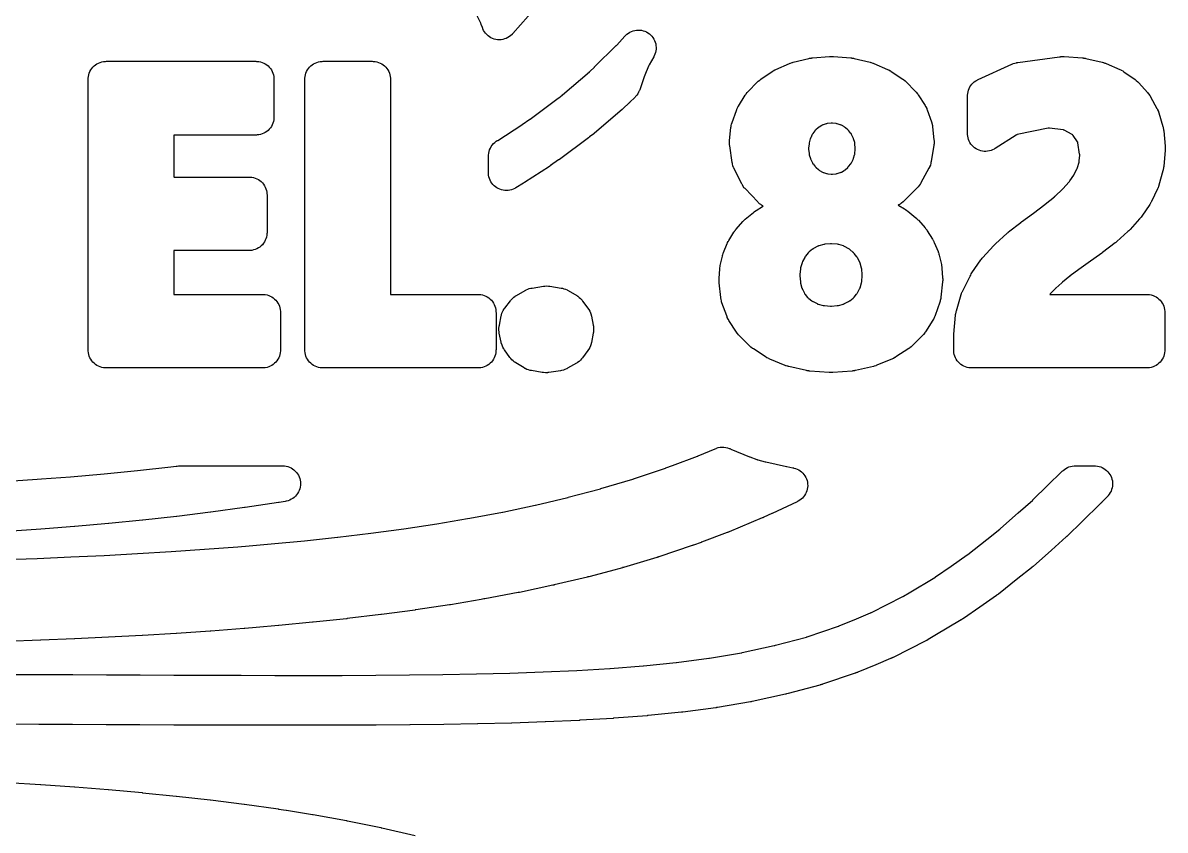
# Model space of a CAD drawing. Header units: metres. Extents: x -22.6 to 22.6, y 1.9 to 79.7.
# Drawn here: x 6.06 to 12.47, y 43.97 to 48.5 of the extents above; entities that cross this region are included whole.
import ezdxf

# ---------------------------------------------------------------- set-up
doc = ezdxf.new("R2010")
doc.units = ezdxf.units.M

msp = doc.modelspace()

# ---------------------------------------------------------------- linework, layer by layer
at = {"layer": 'MARKING'}
for points in [[(8.9357, 48.589), (8.8063, 48.4426), (8.803, 48.439), (8.8014, 48.4373), (8.7942, 48.4306), (8.7863, 48.4247), (8.7779, 48.4195), (8.769, 48.4152), (8.7597, 48.4118), (8.7502, 48.4093), (8.7404, 48.4077), (8.7306, 48.4072), (8.7207, 48.4076), (8.7109, 48.409), (8.7013, 48.4113), (8.692, 48.4146), (8.6831, 48.4188), (8.6746, 48.4238), (8.6666, 48.4297), (8.6593, 48.4363), (8.6526, 48.4436), (8.6467, 48.4515), (8.6417, 48.46), (8.6374, 48.4689), (8.6366, 48.471), (8.6348, 48.4756), (8.6284, 48.4934), (8.6275, 48.4957), (8.6266, 48.498), (8.6256, 48.5002), (8.6057, 48.5424)], [(5.9489, 45.4911), (6.1369, 45.498), (6.3247, 45.5059), (6.5124, 45.5148), (6.7, 45.5249), (6.8874, 45.5363), (7.0746, 45.549), (7.2619, 45.5634), (7.3254, 45.5688), (7.4487, 45.5793), (7.6359, 45.5971), (7.6365, 45.5971), (7.8222, 45.6169), (7.8228, 45.6169), (8.0081, 45.639), (8.0088, 45.6391), (8.1936, 45.6639), (8.1944, 45.664), (8.3787, 45.6918), (8.3796, 45.692), (8.551, 45.721), (8.5638, 45.7232), (8.5645, 45.7234), (8.7484, 45.7577), (8.749, 45.7579), (8.7495, 45.758), (8.7501, 45.7581), (8.9319, 45.7964), (8.9325, 45.7966), (8.9332, 45.7967), (8.9338, 45.7969), (9.1152, 45.8401), (9.1159, 45.8403), (9.1165, 45.8404), (9.1171, 45.8406), (9.2321, 45.8711), (9.2979, 45.8889), (9.2985, 45.889), (9.2991, 45.8892), (9.2997, 45.8894), (9.4799, 45.9429), (9.4807, 45.9432), (9.4816, 45.9435), (9.4824, 45.9437), (9.6623, 46.0043), (9.663, 46.0045), (9.6636, 46.0048), (9.6643, 46.005), (9.7028, 46.0192), (9.8426, 46.0716), (9.8435, 46.0719), (9.8444, 46.0723), (9.8453, 46.0726), (9.942, 46.1133), (9.9469, 46.1152), (9.9493, 46.1161), (9.9592, 46.1191), (9.9695, 46.121), (9.9799, 46.1219), (9.9903, 46.1217), (10.0006, 46.1204), (10.0108, 46.1181), (10.0206, 46.1147), (10.0231, 46.1137), (10.0268, 46.1121), (10.0278, 46.1116), (10.0289, 46.1112), (10.0299, 46.1107), (10.1337, 46.0681), (10.1347, 46.0677), (10.1356, 46.0673), (10.1366, 46.0669), (10.1758, 46.0527), (10.1778, 46.0521), (10.1798, 46.0514), (10.1818, 46.0508), (10.222, 46.04), (10.223, 46.0397), (10.224, 46.0395), (10.2251, 46.0392), (10.341, 46.0131), (10.3419, 46.0129), (10.3429, 46.0127), (10.3438, 46.0125), (10.377, 46.0064), (10.3817, 46.0054), (10.3838, 46.0049), (10.3931, 46.0022), (10.4021, 45.9987), (10.4107, 45.9942), (10.4189, 45.989), (10.4265, 45.983), (10.4335, 45.9763), (10.4398, 45.9689), (10.4454, 45.961), (10.4501, 45.9526), (10.4541, 45.9437), (10.4571, 45.9345), (10.4593, 45.9251), (10.4605, 45.9155), (10.4608, 45.9058), (10.4602, 45.8961), (10.4586, 45.8865), (10.4561, 45.8772), (10.4527, 45.8681), (10.4485, 45.8594), (10.4434, 45.8511), (10.4375, 45.8434), (10.431, 45.8363), (10.4237, 45.8298), (10.4159, 45.8241), (10.4076, 45.8192), (10.4057, 45.8182), (10.4014, 45.816), (10.2611, 45.7504), (10.2608, 45.7502), (10.2595, 45.7496), (10.2591, 45.7494), (10.2149, 45.7292), (10.2142, 45.7288), (10.2135, 45.7285), (10.2127, 45.7282), (10.2082, 45.7262), (10.2074, 45.7259), (10.2067, 45.7256), (10.206, 45.7252), (10.0193, 45.6468), (10.0184, 45.6464), (10.0175, 45.6461), (10.0166, 45.6457), (10.011, 45.6435), (10.0101, 45.6431), (10.0092, 45.6428), (10.0082, 45.6424), (9.8645, 45.5885), (9.8642, 45.5884), (9.8632, 45.588), (9.8629, 45.5879), (9.8202, 45.5722), (9.8195, 45.572), (9.8189, 45.5717), (9.8182, 45.5715), (9.8141, 45.5701), (9.8135, 45.5698), (9.8128, 45.5696), (9.8121, 45.5694), (9.6253, 45.5065), (9.6244, 45.5062), (9.6236, 45.5059), (9.6227, 45.5056), (9.6174, 45.504), (9.6166, 45.5037), (9.6157, 45.5034), (9.6148, 45.5032), (9.4279, 45.4476), (9.4273, 45.4474), (9.4267, 45.4473), (9.4261, 45.4471), (9.4223, 45.446), (9.4217, 45.4459), (9.4211, 45.4457), (9.4205, 45.4455), (9.3522, 45.4271), (9.3519, 45.427), (9.2324, 45.3953), (9.2318, 45.3951), (9.2311, 45.3949), (9.2305, 45.3948), (9.2267, 45.3938), (9.226, 45.3936), (9.2254, 45.3935), (9.2248, 45.3933), (9.0376, 45.3487), (9.0369, 45.3486), (9.0363, 45.3484), (9.0356, 45.3483), (9.0317, 45.3474), (9.0311, 45.3472), (9.0304, 45.3471), (9.0298, 45.347), (8.8425, 45.3074), (8.8419, 45.3073), (8.8413, 45.3072), (8.8408, 45.3071), (8.8373, 45.3064), (8.8367, 45.3063), (8.8361, 45.3062), (8.8356, 45.3061), (8.648, 45.271), (8.6473, 45.2709), (8.6447, 45.2704), (8.6439, 45.2702), (8.629, 45.2677), (8.6288, 45.2677), (8.4552, 45.2382), (8.4544, 45.2381), (8.4512, 45.2376), (8.4502, 45.2374), (8.2619, 45.209), (8.2611, 45.2089), (8.2582, 45.2085), (8.2573, 45.2083), (8.0689, 45.1831), (8.0683, 45.183), (8.0657, 45.1827), (8.0649, 45.1826), (7.8764, 45.1601), (7.8758, 45.16), (7.8735, 45.1597), (7.8728, 45.1597), (7.6843, 45.1396), (7.6838, 45.1395), (7.6817, 45.1393), (7.6811, 45.1393), (7.4925, 45.1214), (7.492, 45.1213), (7.4903, 45.1212), (7.4898, 45.1211), (7.3644, 45.1104), (7.301, 45.1051), (7.3006, 45.105), (7.2992, 45.1049), (7.2988, 45.1049), (7.1101, 45.0904), (7.1097, 45.0904), (7.1082, 45.0903), (7.1077, 45.0902), (6.919, 45.0773), (6.9186, 45.0773), (6.9173, 45.0772), (6.9168, 45.0772), (6.7281, 45.0658), (6.7278, 45.0657), (6.7265, 45.0657), (6.7261, 45.0656), (6.5373, 45.0555), (6.5371, 45.0555), (6.5359, 45.0554), (6.5356, 45.0554), (6.3468, 45.0464), (6.3465, 45.0464), (6.3455, 45.0463), (6.3452, 45.0463), (6.1563, 45.0384), (6.1561, 45.0384), (6.1552, 45.0384), (6.1549, 45.0384), (5.966, 45.0314)], [(5.9475, 45.9286), (6.1354, 45.9415), (6.1599, 45.9434), (6.323, 45.956), (6.5113, 45.9725), (6.5118, 45.9726), (6.6988, 45.991), (6.6994, 45.991), (6.8862, 46.0116), (6.8868, 46.0117), (6.9165, 46.0153), (6.9226, 46.0159), (6.9287, 46.0162), (6.9348, 46.0164), (7.5002, 46.0164), (7.5014, 46.0164), (7.5026, 46.0165), (7.5039, 46.0165), (7.5079, 46.0167), (7.5127, 46.0168), (7.5141, 46.0168), (7.5238, 46.0163), (7.5335, 46.0149), (7.5429, 46.0126), (7.5521, 46.0093), (7.561, 46.0051), (7.5694, 46.0002), (7.5772, 45.9944), (7.5845, 45.9878), (7.5911, 45.9806), (7.5969, 45.9728), (7.602, 45.9645), (7.6062, 45.9557), (7.6096, 45.9465), (7.612, 45.9371), (7.6135, 45.9274), (7.6141, 45.9177), (7.6137, 45.9079), (7.6123, 45.8982), (7.6101, 45.8888), (7.6069, 45.8795), (7.6028, 45.8707), (7.5979, 45.8622), (7.5921, 45.8543), (7.5857, 45.847), (7.5785, 45.8404), (7.5708, 45.8344), (7.5625, 45.8293), (7.5537, 45.825), (7.5446, 45.8216), (7.5351, 45.8191), (7.5338, 45.8188), (7.529, 45.8179), (7.4936, 45.812), (7.4931, 45.812), (7.4919, 45.8118), (7.4911, 45.8117), (7.3027, 45.7832), (7.3021, 45.7831), (7.3008, 45.7829), (7.3, 45.7828), (7.1115, 45.7571), (7.111, 45.7571), (7.1098, 45.7569), (7.109, 45.7568), (6.9205, 45.7337), (6.92, 45.7336), (6.9189, 45.7335), (6.9182, 45.7334), (6.7296, 45.7127), (6.7292, 45.7126), (6.7281, 45.7125), (6.7275, 45.7125), (6.5389, 45.6939), (6.5384, 45.6939), (6.5375, 45.6938), (6.5369, 45.6937), (6.3482, 45.6772), (6.3478, 45.6771), (6.347, 45.6771), (6.3464, 45.677), (6.1816, 45.6642), (6.1576, 45.6623), (6.1573, 45.6623), (6.1565, 45.6623), (6.156, 45.6622), (5.9673, 45.6493)], [(5.9578, 44.8473), (6.147, 44.8465), (6.3362, 44.8457), (6.5253, 44.8448), (6.7144, 44.844), (6.9034, 44.8432), (7.0925, 44.8425), (7.2814, 44.842), (7.4703, 44.8416), (7.6592, 44.8415), (7.8479, 44.8417), (8.0365, 44.8425), (8.225, 44.8439), (8.4133, 44.8461), (8.6013, 44.8494), (8.789, 44.8541), (8.9765, 44.8606), (9.1645, 44.869), (9.1652, 44.869), (9.3511, 44.88), (9.3521, 44.8801), (9.5373, 44.8945), (9.5379, 44.8945), (9.5384, 44.8946), (9.539, 44.8946), (9.7224, 44.9132), (9.7232, 44.9133), (9.7239, 44.9134), (9.7247, 44.9135), (9.9065, 44.9374), (9.9075, 44.9375), (9.9084, 44.9377), (9.9094, 44.9378), (10.0893, 44.9685), (10.0905, 44.9688), (10.0917, 44.969), (10.0929, 44.9692), (10.2727, 45.009), (10.2737, 45.0093), (10.2746, 45.0095), (10.2756, 45.0097), (10.2797, 45.0108), (10.4534, 45.0568), (10.455, 45.0572), (10.4566, 45.0577), (10.4582, 45.0582), (10.6335, 45.1175), (10.6351, 45.1181), (10.6367, 45.1187), (10.6383, 45.1194), (10.7344, 45.1594), (10.8133, 45.1923), (10.815, 45.193), (10.8166, 45.1938), (10.8183, 45.1946), (10.9938, 45.2834), (10.9953, 45.2842), (10.9968, 45.285), (10.9983, 45.2859), (11.0307, 45.3051), (11.1744, 45.3905), (11.176, 45.3915), (11.1775, 45.3925), (11.179, 45.3935), (11.2661, 45.4543), (11.2662, 45.4544), (11.3562, 45.5171), (11.3575, 45.518), (11.3588, 45.5189), (11.3601, 45.5199), (11.4656, 45.6038), (11.4657, 45.6039), (11.5393, 45.6624), (11.5404, 45.6632), (11.5414, 45.6641), (11.5425, 45.665), (11.6426, 45.7538), (11.7235, 45.8254), (11.7244, 45.8262), (11.7252, 45.827), (11.7261, 45.8278), (11.8044, 45.904), (11.8889, 45.9864), (11.8924, 45.9896), (11.8942, 45.9912), (11.9017, 45.9972), (11.9098, 46.0025), (11.9184, 46.007), (11.9273, 46.0106), (11.9366, 46.0134), (11.946, 46.0153), (11.9556, 46.0162), (11.958, 46.0163), (11.9628, 46.0164), (12.0698, 46.0164), (12.0746, 46.0163), (12.0768, 46.0162), (12.0864, 46.0153), (12.096, 46.0134), (12.1053, 46.0106), (12.1142, 46.0069), (12.1228, 46.0024), (12.1309, 45.9971), (12.1385, 45.991), (12.1454, 45.9842), (12.1516, 45.9767), (12.1571, 45.9687), (12.1618, 45.9602), (12.1656, 45.9513), (12.1686, 45.9421), (12.1706, 45.9326), (12.1717, 45.923), (12.1719, 45.9133), (12.1711, 45.9036), (12.1694, 45.894), (12.1668, 45.8847), (12.1633, 45.8756), (12.1589, 45.867), (12.1537, 45.8588), (12.1478, 45.8511), (12.1464, 45.8495), (12.1431, 45.8459), (12.1119, 45.8129), (12.1112, 45.8122), (12.1105, 45.8115), (12.1098, 45.8107), (12.108, 45.8089), (12.1072, 45.8082), (12.1065, 45.8075), (12.1058, 45.8068), (11.9998, 45.7035), (11.919, 45.6248), (11.9181, 45.624), (11.9173, 45.6232), (11.9164, 45.6224), (11.9142, 45.6204), (11.9133, 45.6196), (11.9125, 45.6188), (11.9116, 45.618), (11.8284, 45.5443), (11.7254, 45.4529), (11.7243, 45.452), (11.7233, 45.4512), (11.7223, 45.4503), (11.7195, 45.448), (11.7185, 45.4471), (11.7174, 45.4463), (11.7164, 45.4454), (11.64, 45.3848), (11.5308, 45.298), (11.5296, 45.297), (11.5283, 45.296), (11.5271, 45.2951), (11.5238, 45.2926), (11.5225, 45.2917), (11.5212, 45.2908), (11.5199, 45.2898), (11.4266, 45.2249), (11.3351, 45.161), (11.3336, 45.16), (11.3321, 45.1589), (11.3306, 45.1579), (11.3265, 45.1553), (11.325, 45.1544), (11.3234, 45.1534), (11.3219, 45.1525), (11.1741, 45.0646), (11.1374, 45.0428), (11.136, 45.042), (11.1345, 45.0411), (11.133, 45.0403), (11.1291, 45.0381), (11.1275, 45.0373), (11.126, 45.0365), (11.1245, 45.0357), (10.9401, 44.9424), (10.9385, 44.9416), (10.9368, 44.9408), (10.9352, 44.94), (10.9309, 44.9381), (10.9292, 44.9373), (10.9275, 44.9366), (10.9259, 44.9359), (10.8423, 44.901), (10.7415, 44.859), (10.74, 44.8584), (10.7384, 44.8578), (10.7368, 44.8571), (10.7326, 44.8556), (10.731, 44.855), (10.7294, 44.8544), (10.7278, 44.8538), (10.5435, 44.7915), (10.5419, 44.791), (10.5403, 44.7905), (10.5387, 44.79), (10.5345, 44.7887), (10.5329, 44.7882), (10.5312, 44.7878), (10.5296, 44.7873), (10.3515, 44.7402), (10.3513, 44.7401), (10.3442, 44.7383), (10.3432, 44.738), (10.3423, 44.7378), (10.3413, 44.7375), (10.3388, 44.7369), (10.3378, 44.7367), (10.3369, 44.7365), (10.3359, 44.7362), (10.15, 44.6951), (10.1488, 44.6949), (10.1476, 44.6946), (10.1464, 44.6944), (10.1433, 44.6938), (10.1421, 44.6935), (10.1409, 44.6933), (10.1397, 44.6931), (9.9538, 44.6614), (9.9529, 44.6612), (9.952, 44.6611), (9.951, 44.6609), (9.9486, 44.6605), (9.9476, 44.6604), (9.9467, 44.6603), (9.9457, 44.6601), (9.7591, 44.6356), (9.7584, 44.6355), (9.7577, 44.6354), (9.7569, 44.6353), (9.755, 44.6351), (9.7542, 44.635), (9.7535, 44.6349), (9.7527, 44.6348), (9.5656, 44.6159), (9.565, 44.6158), (9.5645, 44.6158), (9.5639, 44.6157), (9.5623, 44.6156), (9.5618, 44.6155), (9.5612, 44.6155), (9.5606, 44.6154), (9.3732, 44.6009), (9.3724, 44.6008), (9.3708, 44.6007), (9.3697, 44.6006), (9.1813, 44.5895), (9.1807, 44.5894), (9.1794, 44.5894), (9.1786, 44.5893), (8.9899, 44.5809), (8.9895, 44.5809), (8.9887, 44.5809), (8.9881, 44.5808), (8.7994, 44.5743), (8.799, 44.5743), (8.7982, 44.5743), (8.7976, 44.5742), (8.6089, 44.5695), (8.6086, 44.5695), (8.6079, 44.5695), (8.6075, 44.5695), (8.4189, 44.5662), (8.4184, 44.5661), (8.2289, 44.5639), (8.2284, 44.5639), (8.039, 44.5625), (8.0387, 44.5625), (7.8494, 44.5617), (7.8491, 44.5617), (7.6598, 44.5615), (7.6596, 44.5615), (7.4704, 44.5616), (7.4702, 44.5616), (7.281, 44.562), (7.2809, 44.562), (7.0916, 44.5625), (6.9024, 44.5632), (6.7132, 44.564), (6.5241, 44.5648), (6.335, 44.5657), (6.1459, 44.5665), (5.9568, 44.5673)], [(5.9737, 44.2416), (6.155, 44.2301), (6.1553, 44.23), (6.1561, 44.23), (6.1565, 44.2299), (6.3452, 44.2164), (6.3456, 44.2163), (6.3464, 44.2163), (6.3469, 44.2162), (6.5355, 44.201), (6.5359, 44.2009), (6.5368, 44.2009), (6.5374, 44.2008), (6.726, 44.1837), (6.7264, 44.1837), (6.7273, 44.1836), (6.7279, 44.1835), (6.9165, 44.1645), (6.917, 44.1644), (6.918, 44.1643), (6.9187, 44.1642), (7.1072, 44.143), (7.1077, 44.1429), (7.1088, 44.1428), (7.1096, 44.1427), (7.298, 44.119), (7.2986, 44.1189), (7.2998, 44.1188), (7.3006, 44.1187), (7.4892, 44.0923), (7.4896, 44.0922), (7.4906, 44.0921), (7.4913, 44.092), (7.5329, 44.0857), (7.5334, 44.0856), (7.5346, 44.0854), (7.5353, 44.0853), (7.6813, 44.0614), (7.682, 44.0613), (7.6835, 44.061), (7.6845, 44.0608), (7.8728, 44.0266), (7.8733, 44.0265), (7.8738, 44.0264), (7.8743, 44.0263), (7.8757, 44.0261), (7.8762, 44.026), (7.8767, 44.0259), (7.8772, 44.0257), (8.0647, 43.9876), (8.0653, 43.9875), (8.0659, 43.9874), (8.0665, 43.9872), (8.068, 43.9869), (8.0685, 43.9868), (8.0691, 43.9866), (8.0697, 43.9865), (8.2572, 43.9437)]]:
    msp.add_lwpolyline(points, dxfattribs=at)
for points in [[(8.688, 47.6032), (8.6828, 47.6112), (8.6784, 47.6197), (8.6747, 47.6286), (8.672, 47.6379), (8.6702, 47.6473), (8.6693, 47.6569), (8.6691, 47.6591), (8.669, 47.6639), (8.669, 47.7525), (8.6692, 47.7576), (8.6693, 47.7601), (8.6703, 47.7703), (8.6724, 47.7803), (8.6755, 47.7901), (8.6796, 47.7995), (8.6847, 47.8084), (8.6906, 47.8168), (8.6973, 47.8245), (8.7048, 47.8315), (8.713, 47.8377), (8.7151, 47.8391), (8.7188, 47.8415), (8.7195, 47.842), (8.7201, 47.8424), (8.7208, 47.8427), (8.8567, 47.9306), (8.8574, 47.9311), (8.8582, 47.9316), (8.8589, 47.9321), (8.9007, 47.9613), (8.9012, 47.9616), (8.9018, 47.9621), (8.9023, 47.9625), (9.0605, 48.0796), (9.0614, 48.0803), (9.0622, 48.0809), (9.0631, 48.0816), (9.0822, 48.097), (9.0827, 48.0975), (9.0832, 48.0979), (9.0837, 48.0983), (9.2356, 48.2277), (9.2366, 48.2285), (9.2375, 48.2293), (9.2384, 48.2301), (9.2638, 48.254), (9.2642, 48.2544), (9.2646, 48.2548), (9.265, 48.2552), (9.3863, 48.3748), (9.3873, 48.3758), (9.3883, 48.3768), (9.3892, 48.3778), (9.4349, 48.428), (9.4382, 48.4315), (9.4394, 48.4327), (9.4466, 48.4393), (9.4544, 48.445), (9.4627, 48.4501), (9.4714, 48.4542), (9.4806, 48.4575), (9.4899, 48.46), (9.4995, 48.4615), (9.5092, 48.462), (9.5189, 48.4616), (9.5285, 48.4603), (9.5379, 48.4581), (9.5471, 48.4549), (9.5559, 48.4509), (9.5643, 48.446), (9.5722, 48.4404), (9.5795, 48.434), (9.5862, 48.4269), (9.5921, 48.4192), (9.5973, 48.411), (9.6016, 48.4024), (9.6051, 48.3933), (9.6077, 48.384), (9.6093, 48.3744), (9.6101, 48.3647), (9.6099, 48.355), (9.6087, 48.3454), (9.6066, 48.3359), (9.6037, 48.3267), (9.5998, 48.3178), (9.599, 48.3163), (9.5968, 48.312), (9.5719, 48.267), (9.5706, 48.2646), (9.5694, 48.2621), (9.5682, 48.2595), (9.5471, 48.2087), (9.5465, 48.2074), (9.546, 48.2061), (9.5456, 48.2048), (9.5182, 48.1272), (9.5166, 48.1229), (9.5157, 48.1208), (9.5119, 48.1126), (9.5074, 48.1047), (9.5022, 48.0973), (9.4963, 48.0903), (9.4948, 48.0887), (9.4917, 48.0855), (9.4604, 48.0546), (9.46, 48.0542), (9.4596, 48.0538), (9.4591, 48.0534), (9.458, 48.0523), (9.4576, 48.0519), (9.4572, 48.0515), (9.4567, 48.0511), (9.4276, 48.0238), (9.4268, 48.0229), (9.4259, 48.0221), (9.4249, 48.0213), (9.4226, 48.0192), (9.4217, 48.0184), (9.4207, 48.0176), (9.4198, 48.0168), (9.2639, 47.884), (9.2634, 47.8835), (9.2629, 47.8831), (9.2624, 47.8827), (9.2611, 47.8816), (9.2606, 47.8812), (9.2601, 47.8808), (9.2596, 47.8804), (9.2368, 47.8619), (9.2359, 47.8613), (9.2351, 47.8606), (9.2343, 47.86), (9.2321, 47.8583), (9.2313, 47.8576), (9.2304, 47.857), (9.2296, 47.8564), (9.0674, 47.7363), (9.0669, 47.7359), (9.0663, 47.7355), (9.0657, 47.7351), (9.0643, 47.734), (9.0637, 47.7336), (9.0632, 47.7332), (9.0626, 47.7328), (9.0172, 47.7011), (9.0165, 47.7006), (9.0157, 47.7001), (9.015, 47.6996), (9.013, 47.6983), (9.0123, 47.6978), (9.0115, 47.6973), (9.0108, 47.6968), (8.871, 47.6065), (8.8704, 47.6061), (8.8698, 47.6057), (8.8692, 47.6053), (8.8676, 47.6043), (8.867, 47.604), (8.8664, 47.6036), (8.8658, 47.6032), (8.8229, 47.5772), (8.8188, 47.5748), (8.8168, 47.5738), (8.8081, 47.5696), (8.7991, 47.5663), (8.7898, 47.5638), (8.7803, 47.5623), (8.7707, 47.5617), (8.7611, 47.562), (8.7516, 47.5632), (8.7422, 47.5654), (8.7331, 47.5684), (8.7243, 47.5723), (8.7159, 47.577), (8.708, 47.5825), (8.7007, 47.5887), (8.694, 47.5956)], [(6.4228, 46.6616), (6.4227, 46.664), (6.4226, 46.6689), (6.4226, 48.184), (6.4227, 48.1889), (6.4228, 48.1912), (6.4238, 48.201), (6.4257, 48.2106), (6.4286, 48.22), (6.4323, 48.2291), (6.4369, 48.2377), (6.4424, 48.2459), (6.4486, 48.2535), (6.4556, 48.2604), (6.4631, 48.2666), (6.4713, 48.2721), (6.48, 48.2767), (6.489, 48.2805), (6.4984, 48.2833), (6.508, 48.2852), (6.5178, 48.2862), (6.5201, 48.2863), (6.525, 48.2864), (7.3628, 48.2864), (7.3677, 48.2863), (7.37, 48.2862), (7.3798, 48.2852), (7.3894, 48.2833), (7.3988, 48.2805), (7.4079, 48.2767), (7.4165, 48.2721), (7.4247, 48.2666), (7.4323, 48.2604), (7.4392, 48.2535), (7.4455, 48.2459), (7.4509, 48.2377), (7.4555, 48.2291), (7.4593, 48.22), (7.4621, 48.2106), (7.464, 48.201), (7.465, 48.1912), (7.4651, 48.1889), (7.4652, 48.184), (7.4652, 47.9754), (7.4651, 47.9705), (7.465, 47.9681), (7.464, 47.9584), (7.4621, 47.9487), (7.4593, 47.9393), (7.4555, 47.9303), (7.4509, 47.9216), (7.4455, 47.9135), (7.4392, 47.9059), (7.4323, 47.8989), (7.4247, 47.8927), (7.4165, 47.8873), (7.4079, 47.8826), (7.3988, 47.8789), (7.3894, 47.876), (7.3798, 47.8741), (7.37, 47.8731), (7.3677, 47.873), (7.3628, 47.8729), (6.9066, 47.8729), (6.905, 47.8729), (6.9031, 47.8727), (6.9029, 47.8708), (6.9029, 47.8692), (6.9029, 47.641), (6.9029, 47.6394), (6.9031, 47.6375), (6.905, 47.6373), (6.9066, 47.6373), (7.3239, 47.6373), (7.3288, 47.6372), (7.3311, 47.637), (7.3409, 47.6361), (7.3505, 47.6342), (7.3599, 47.6313), (7.369, 47.6276), (7.3776, 47.6229), (7.3858, 47.6175), (7.3934, 47.6113), (7.4003, 47.6043), (7.4065, 47.5967), (7.412, 47.5886), (7.4166, 47.5799), (7.4204, 47.5708), (7.4232, 47.5615), (7.4251, 47.5518), (7.4261, 47.5421), (7.4262, 47.5397), (7.4263, 47.5348), (7.4263, 47.3273), (7.4262, 47.3224), (7.4261, 47.32), (7.4251, 47.3103), (7.4232, 47.3007), (7.4204, 47.2913), (7.4166, 47.2822), (7.412, 47.2735), (7.4065, 47.2654), (7.4003, 47.2578), (7.3934, 47.2509), (7.3858, 47.2446), (7.3776, 47.2392), (7.369, 47.2346), (7.3599, 47.2308), (7.3505, 47.228), (7.3409, 47.226), (7.3311, 47.2251), (7.3288, 47.225), (7.3239, 47.2248), (6.9066, 47.2248), (6.905, 47.2248), (6.9031, 47.2246), (6.9029, 47.2227), (6.9029, 47.2212), (6.9029, 46.9825), (6.9029, 46.981), (6.9031, 46.9791), (6.905, 46.9789), (6.9066, 46.9788), (7.3996, 46.9788), (7.4045, 46.9787), (7.4068, 46.9786), (7.4166, 46.9777), (7.4262, 46.9757), (7.4356, 46.9729), (7.4447, 46.9691), (7.4533, 46.9645), (7.4615, 46.9591), (7.4691, 46.9528), (7.476, 46.9459), (7.4822, 46.9383), (7.4877, 46.9301), (7.4923, 46.9215), (7.4961, 46.9124), (7.4989, 46.903), (7.5008, 46.8934), (7.5018, 46.8836), (7.5019, 46.8813), (7.502, 46.8764), (7.502, 46.6689), (7.5019, 46.664), (7.5018, 46.6616), (7.5008, 46.6519), (7.4989, 46.6422), (7.4961, 46.6328), (7.4923, 46.6238), (7.4877, 46.6151), (7.4822, 46.607), (7.476, 46.5994), (7.4691, 46.5924), (7.4615, 46.5862), (7.4533, 46.5808), (7.4447, 46.5761), (7.4356, 46.5724), (7.4262, 46.5695), (7.4166, 46.5676), (7.4068, 46.5667), (7.4045, 46.5665), (7.3996, 46.5664), (6.525, 46.5664), (6.5201, 46.5665), (6.5178, 46.5667), (6.508, 46.5676), (6.4984, 46.5695), (6.489, 46.5724), (6.48, 46.5761), (6.4713, 46.5808), (6.4631, 46.5862), (6.4556, 46.5924), (6.4486, 46.5994), (6.4424, 46.607), (6.4369, 46.6151), (6.4323, 46.6238), (6.4286, 46.6328), (6.4257, 46.6422), (6.4238, 46.6519)], [(7.639, 46.6616), (7.6389, 46.664), (7.6388, 46.6689), (7.6388, 48.184), (7.6389, 48.1889), (7.639, 48.1912), (7.6399, 48.201), (7.6419, 48.2106), (7.6447, 48.22), (7.6485, 48.2291), (7.6531, 48.2377), (7.6585, 48.2459), (7.6648, 48.2535), (7.6717, 48.2604), (7.6793, 48.2666), (7.6875, 48.2721), (7.6961, 48.2767), (7.7052, 48.2805), (7.7146, 48.2833), (7.7242, 48.2852), (7.734, 48.2862), (7.7363, 48.2863), (7.7412, 48.2864), (8.0166, 48.2864), (8.0215, 48.2863), (8.0238, 48.2862), (8.0336, 48.2852), (8.0432, 48.2833), (8.0526, 48.2805), (8.0617, 48.2767), (8.0703, 48.2721), (8.0785, 48.2666), (8.0861, 48.2604), (8.093, 48.2535), (8.0992, 48.2459), (8.1047, 48.2377), (8.1093, 48.2291), (8.1131, 48.22), (8.1159, 48.2106), (8.1178, 48.201), (8.1188, 48.1912), (8.1189, 48.1889), (8.119, 48.184), (8.119, 46.9825), (8.1191, 46.981), (8.1193, 46.9791), (8.1212, 46.9789), (8.1227, 46.9788), (8.6089, 46.9788), (8.6138, 46.9787), (8.6162, 46.9786), (8.626, 46.9777), (8.6356, 46.9757), (8.645, 46.9729), (8.654, 46.9691), (8.6627, 46.9645), (8.6709, 46.9591), (8.6784, 46.9528), (8.6854, 46.9459), (8.6916, 46.9383), (8.6971, 46.9301), (8.7017, 46.9215), (8.7054, 46.9124), (8.7083, 46.903), (8.7102, 46.8934), (8.7112, 46.8836), (8.7113, 46.8813), (8.7114, 46.8764), (8.7114, 46.6689), (8.7113, 46.664), (8.7112, 46.6616), (8.7102, 46.6519), (8.7083, 46.6422), (8.7054, 46.6328), (8.7017, 46.6238), (8.6971, 46.6151), (8.6916, 46.607), (8.6854, 46.5994), (8.6784, 46.5924), (8.6709, 46.5862), (8.6627, 46.5808), (8.654, 46.5761), (8.645, 46.5724), (8.6356, 46.5695), (8.626, 46.5676), (8.6162, 46.5667), (8.6138, 46.5665), (8.6089, 46.5664), (7.7412, 46.5664), (7.7363, 46.5665), (7.734, 46.5667), (7.7242, 46.5676), (7.7146, 46.5695), (7.7052, 46.5724), (7.6961, 46.5761), (7.6875, 46.5808), (7.6793, 46.5862), (7.6717, 46.5924), (7.6648, 46.5994), (7.6585, 46.607), (7.6531, 46.6151), (7.6485, 46.6238), (7.6447, 46.6328), (7.6419, 46.6422), (7.6399, 46.6519)], [(10.034, 47.9351), (10.0348, 47.9379), (10.0366, 47.9434), (10.0603, 48.0106), (10.0623, 48.0158), (10.0633, 48.0184), (10.0682, 48.0284), (10.0695, 48.0309), (10.0724, 48.0357), (10.1107, 48.0966), (10.1137, 48.1009), (10.1152, 48.1031), (10.1217, 48.1113), (10.1234, 48.1133), (10.127, 48.1172), (10.1781, 48.1697), (10.1817, 48.1732), (10.1836, 48.1749), (10.1913, 48.1814), (10.1933, 48.1829), (10.1974, 48.1858), (10.2616, 48.2295), (10.2656, 48.232), (10.2675, 48.2333), (10.2757, 48.2378), (10.2778, 48.2388), (10.2821, 48.2408), (10.3591, 48.2742), (10.3631, 48.2758), (10.3651, 48.2766), (10.3733, 48.2794), (10.3754, 48.28), (10.3796, 48.2811), (10.4678, 48.3023), (10.4717, 48.3032), (10.4737, 48.3036), (10.4817, 48.3049), (10.4838, 48.3051), (10.4878, 48.3055), (10.5832, 48.3125), (10.5905, 48.3128), (10.5978, 48.3128), (10.6051, 48.3126), (10.7023, 48.3055), (10.7064, 48.3051), (10.7084, 48.3049), (10.7164, 48.3036), (10.7184, 48.3032), (10.7224, 48.3024), (10.8113, 48.2811), (10.8154, 48.28), (10.8175, 48.2794), (10.8255, 48.2767), (10.8275, 48.276), (10.8315, 48.2744), (10.9092, 48.241), (10.9134, 48.2391), (10.9155, 48.2381), (10.9236, 48.2337), (10.9255, 48.2325), (10.9294, 48.23), (10.9942, 48.1867), (10.9983, 48.1838), (11.0003, 48.1824), (11.008, 48.176), (11.0098, 48.1743), (11.0134, 48.1709), (11.0647, 48.1192), (11.0684, 48.1152), (11.0702, 48.1132), (11.077, 48.1047), (11.0786, 48.1025), (11.0816, 48.098), (11.1194, 48.0383), (11.1223, 48.0335), (11.1236, 48.0311), (11.1285, 48.0211), (11.1296, 48.0185), (11.1316, 48.0133), (11.1553, 47.9469), (11.1571, 47.9414), (11.1579, 47.9386), (11.1605, 47.9272), (11.161, 47.9244), (11.1618, 47.9186), (11.1696, 47.8468), (11.17, 47.8423), (11.1702, 47.84), (11.1703, 47.831), (11.1697, 47.8219), (11.1694, 47.8197), (11.1688, 47.8152), (11.1538, 47.7236), (11.1527, 47.7181), (11.1521, 47.7154), (11.1491, 47.7046), (11.1448, 47.6942), (11.1436, 47.6917), (11.1411, 47.6867), (11.0961, 47.604), (11.0937, 47.5998), (11.0924, 47.5978), (11.087, 47.5898), (11.0809, 47.5824), (11.0793, 47.5806), (11.0759, 47.5772), (11.0022, 47.5037), (10.9979, 47.4996), (10.9957, 47.4977), (10.9864, 47.4904), (10.984, 47.4887), (10.979, 47.4855), (10.9721, 47.4813), (10.9709, 47.4805), (10.9694, 47.4794), (10.9709, 47.4784), (10.9722, 47.4775), (11.0043, 47.4582), (11.0105, 47.4542), (11.0164, 47.45), (11.0223, 47.4456), (11.0676, 47.4083), (11.0706, 47.4057), (11.0721, 47.4044), (11.0778, 47.3989), (11.0792, 47.3975), (11.0819, 47.3946), (11.1198, 47.3518), (11.1224, 47.3487), (11.1237, 47.3471), (11.1286, 47.3406), (11.1297, 47.3389), (11.1319, 47.3356), (11.1614, 47.2888), (11.1636, 47.2851), (11.1647, 47.2833), (11.1686, 47.2757), (11.1695, 47.2737), (11.1712, 47.2698), (11.1922, 47.219), (11.1936, 47.2153), (11.1943, 47.2134), (11.1968, 47.2057), (11.1973, 47.2038), (11.1983, 47.1998), (11.211, 47.1458), (11.2118, 47.142), (11.2121, 47.1401), (11.2133, 47.1324), (11.2135, 47.1305), (11.2139, 47.1267), (11.2181, 47.0709), (11.2183, 47.0664), (11.2184, 47.0642), (11.2183, 47.0552), (11.2181, 47.053), (11.2177, 47.0485), (11.2088, 46.9636), (11.208, 46.9579), (11.2076, 46.955), (11.205, 46.9438), (11.2042, 46.941), (11.2025, 46.9355), (11.1764, 46.8607), (11.1743, 46.8554), (11.1732, 46.8528), (11.1683, 46.8425), (11.1669, 46.84), (11.164, 46.8351), (11.1222, 46.7691), (11.1191, 46.7645), (11.1175, 46.7623), (11.1106, 46.7536), (11.1087, 46.7516), (11.1049, 46.7475), (11.048, 46.6908), (11.0443, 46.6872), (11.0423, 46.6855), (11.0344, 46.6791), (11.0323, 46.6776), (11.0281, 46.6746), (10.9561, 46.6277), (10.9522, 46.6252), (10.9502, 46.6241), (10.9421, 46.6198), (10.94, 46.6188), (10.9358, 46.6169), (10.8494, 46.581), (10.8454, 46.5794), (10.8435, 46.5787), (10.8355, 46.5761), (10.8334, 46.5756), (10.8293, 46.5746), (10.7299, 46.5518), (10.7261, 46.551), (10.7242, 46.5506), (10.7165, 46.5494), (10.7145, 46.5492), (10.7107, 46.5489), (10.6013, 46.5413), (10.5944, 46.541), (10.5875, 46.541), (10.5806, 46.5413), (10.4727, 46.5487), (10.4689, 46.5491), (10.467, 46.5493), (10.4595, 46.5504), (10.4576, 46.5507), (10.4539, 46.5515), (10.3546, 46.5738), (10.3505, 46.5748), (10.3485, 46.5754), (10.3405, 46.5779), (10.3385, 46.5786), (10.3345, 46.5802), (10.2481, 46.6157), (10.2439, 46.6175), (10.2418, 46.6185), (10.2337, 46.6227), (10.2318, 46.6239), (10.2279, 46.6263), (10.156, 46.6727), (10.1517, 46.6756), (10.1496, 46.6771), (10.1415, 46.6836), (10.1396, 46.6854), (10.1358, 46.6889), (10.0787, 46.7455), (10.075, 46.7494), (10.0732, 46.7514), (10.0664, 46.7598), (10.0648, 46.762), (10.0618, 46.7664), (10.019, 46.8325), (10.0161, 46.8374), (10.0147, 46.8399), (10.0096, 46.8501), (10.0085, 46.8527), (10.0064, 46.858), (9.9797, 46.9323), (9.9778, 46.938), (9.977, 46.9408), (9.9743, 46.9523), (9.9738, 46.9552), (9.973, 46.9611), (9.9639, 47.0446), (9.9635, 47.0492), (9.9633, 47.0514), (9.9632, 47.0605), (9.9632, 47.0628), (9.9635, 47.0673), (9.9675, 47.1223), (9.9678, 47.1261), (9.9681, 47.1279), (9.9692, 47.1355), (9.9695, 47.1373), (9.9703, 47.141), (9.9825, 47.1942), (9.9835, 47.1981), (9.984, 47.2001), (9.9865, 47.2078), (9.9872, 47.2098), (9.9886, 47.2136), (10.009, 47.2635), (10.0107, 47.2673), (10.0115, 47.2691), (10.0153, 47.2765), (10.0163, 47.2783), (10.0184, 47.2819), (10.0468, 47.3279), (10.0491, 47.3313), (10.0503, 47.3331), (10.0552, 47.3397), (10.0565, 47.3413), (10.0591, 47.3445), (10.0963, 47.3869), (10.0989, 47.3898), (10.1003, 47.3913), (10.106, 47.3968), (10.1074, 47.3981), (10.1104, 47.4007), (10.1563, 47.4388), (10.1594, 47.4412), (10.1609, 47.4424), (10.1672, 47.4469), (10.1689, 47.4479), (10.1721, 47.45), (10.208, 47.4714), (10.2092, 47.4722), (10.2107, 47.4732), (10.2093, 47.4744), (10.208, 47.4752), (10.2022, 47.4789), (10.1988, 47.4812), (10.1971, 47.4824), (10.1905, 47.4874), (10.1844, 47.4929), (10.1829, 47.4944), (10.18, 47.4973), (10.1098, 47.572), (10.1066, 47.5755), (10.105, 47.5774), (10.0991, 47.585), (10.094, 47.5931), (10.0928, 47.5952), (10.0906, 47.5994), (10.0482, 47.6835), (10.046, 47.6882), (10.0449, 47.6906), (10.0412, 47.7005), (10.0386, 47.7106), (10.038, 47.7132), (10.0371, 47.7184), (10.0229, 47.812), (10.0223, 47.8163), (10.0221, 47.8184), (10.0215, 47.827), (10.0217, 47.8357), (10.0219, 47.8378), (10.0222, 47.8421), (10.0302, 47.9153), (10.031, 47.921), (10.0314, 47.9238)], [(11.2806, 46.664), (11.2804, 46.6689), (11.2804, 46.7431), (11.2805, 46.7475), (11.2807, 46.752), (11.281, 46.7564), (11.2904, 46.8621), (11.291, 46.8671), (11.2914, 46.8696), (11.2933, 46.8795), (11.2939, 46.882), (11.2952, 46.8868), (11.3227, 46.9788), (11.3241, 46.983), (11.3248, 46.985), (11.3281, 46.9932), (11.3289, 46.9952), (11.3308, 46.9991), (11.3721, 47.0812), (11.3755, 47.0873), (11.379, 47.0933), (11.3828, 47.0991), (11.4333, 47.172), (11.4369, 47.1769), (11.4407, 47.1817), (11.4446, 47.1864), (11.5031, 47.252), (11.5068, 47.2559), (11.5106, 47.2597), (11.5145, 47.2634), (11.5796, 47.3222), (11.5822, 47.3246), (11.585, 47.3268), (11.5877, 47.3291), (11.6567, 47.383), (11.6578, 47.3839), (11.6589, 47.3847), (11.6601, 47.3856), (11.7274, 47.4352), (11.7912, 47.4828), (11.7921, 47.4835), (11.793, 47.4842), (11.7939, 47.4849), (11.8454, 47.5271), (11.8466, 47.5281), (11.8478, 47.5291), (11.849, 47.5302), (11.8902, 47.5686), (11.8919, 47.5702), (11.8935, 47.5718), (11.8951, 47.5735), (11.9258, 47.608), (11.9278, 47.6103), (11.9296, 47.6126), (11.9314, 47.615), (11.9542, 47.6478), (11.955, 47.6488), (11.9566, 47.6516), (11.9572, 47.6528), (11.9725, 47.6842), (11.9731, 47.6855), (11.9744, 47.689), (11.9749, 47.6905), (11.9835, 47.7212), (11.9838, 47.7227), (11.9845, 47.7265), (11.9847, 47.728), (11.9874, 47.7594), (11.9875, 47.7608), (11.9875, 47.7625), (11.9874, 47.7642), (11.9872, 47.7656), (11.9771, 47.8282), (11.9768, 47.8299), (11.9762, 47.8321), (11.9752, 47.834), (11.9742, 47.8355), (11.9505, 47.8709), (11.9495, 47.8722), (11.9483, 47.8737), (11.9466, 47.8748), (11.9452, 47.8756), (11.9011, 47.8993), (11.8998, 47.9), (11.898, 47.9007), (11.8962, 47.9011), (11.8947, 47.9014), (11.8188, 47.9109), (11.817, 47.9111), (11.8148, 47.9111), (11.8125, 47.9109), (11.8108, 47.9106), (11.6368, 47.8752), (11.6353, 47.8749), (11.6335, 47.8744), (11.6318, 47.8735), (11.6305, 47.8727), (11.5134, 47.7979), (11.5093, 47.7954), (11.5073, 47.7943), (11.4987, 47.7899), (11.4896, 47.7864), (11.4803, 47.7837), (11.4707, 47.782), (11.461, 47.7812), (11.4513, 47.7813), (11.4416, 47.7824), (11.4321, 47.7844), (11.4229, 47.7874), (11.4139, 47.7912), (11.4054, 47.7959), (11.3974, 47.8013), (11.3899, 47.8076), (11.3831, 47.8145), (11.377, 47.822), (11.3716, 47.8302), (11.3671, 47.8388), (11.3634, 47.8477), (11.3606, 47.8571), (11.3587, 47.8666), (11.3578, 47.8763), (11.3577, 47.8785), (11.3576, 47.8834), (11.3576, 48.0901), (11.3577, 48.0949), (11.3578, 48.0972), (11.3587, 48.1067), (11.3605, 48.116), (11.3632, 48.1252), (11.3667, 48.134), (11.3711, 48.1425), (11.3762, 48.1505), (11.3821, 48.1579), (11.3887, 48.1648), (11.3959, 48.1711), (11.4037, 48.1766), (11.4119, 48.1813), (11.414, 48.1824), (11.4182, 48.1845), (11.6071, 48.2706), (11.6116, 48.2725), (11.6138, 48.2734), (11.6231, 48.2766), (11.6326, 48.2788), (11.635, 48.2793), (11.6398, 48.28), (11.8739, 48.3118), (11.879, 48.3123), (11.8815, 48.3125), (11.8917, 48.3129), (11.8942, 48.3128), (11.8993, 48.3126), (12.0026, 48.3055), (12.0066, 48.3051), (12.0086, 48.3049), (12.0165, 48.3037), (12.0184, 48.3033), (12.0223, 48.3025), (12.1142, 48.2812), (12.1186, 48.2801), (12.1207, 48.2795), (12.1293, 48.2766), (12.1314, 48.2758), (12.1356, 48.2741), (12.2133, 48.2405), (12.218, 48.2383), (12.2203, 48.2372), (12.2292, 48.2322), (12.2314, 48.2308), (12.2357, 48.2279), (12.2986, 48.1835), (12.303, 48.1802), (12.3052, 48.1785), (12.3134, 48.1712), (12.3154, 48.1693), (12.3192, 48.1653), (12.3684, 48.111), (12.3721, 48.1066), (12.3739, 48.1043), (12.3807, 48.0949), (12.3822, 48.0925), (12.3851, 48.0875), (12.4211, 48.0223), (12.4236, 48.0175), (12.4248, 48.0151), (12.4289, 48.0052), (12.4298, 48.0027), (12.4315, 47.9976), (12.4542, 47.9213), (12.4555, 47.9165), (12.4561, 47.9141), (12.4579, 47.9043), (12.4583, 47.9018), (12.4588, 47.8969), (12.4666, 47.8099), (12.4669, 47.8056), (12.467, 47.8035), (12.467, 47.7949), (12.4669, 47.7928), (12.4667, 47.7885), (12.4591, 47.696), (12.4586, 47.6913), (12.4583, 47.6889), (12.4566, 47.6796), (12.4561, 47.6773), (12.4549, 47.6727), (12.4324, 47.5921), (12.4311, 47.5878), (12.4304, 47.5857), (12.4273, 47.5774), (12.4264, 47.5754), (12.4246, 47.5713), (12.3897, 47.4991), (12.388, 47.4957), (12.3871, 47.4941), (12.3833, 47.4876), (12.3823, 47.486), (12.3803, 47.4828), (12.3356, 47.4176), (12.3317, 47.4123), (12.3276, 47.4071), (12.3234, 47.4021), (12.2703, 47.3429), (12.2663, 47.3388), (12.2623, 47.3348), (12.2581, 47.3309), (12.1949, 47.2749), (12.1922, 47.2726), (12.1895, 47.2704), (12.1868, 47.2682), (12.1155, 47.2135), (12.1142, 47.2124), (12.1128, 47.2114), (12.1114, 47.2104), (12.0351, 47.1559), (11.9833, 47.1187), (11.9827, 47.1182), (11.9344, 47.0824), (11.9337, 47.0819), (11.933, 47.0813), (11.9323, 47.0808), (11.8906, 47.0475), (11.8894, 47.0466), (11.8883, 47.0456), (11.8872, 47.0446), (11.8533, 47.0141), (11.8519, 47.0128), (11.8505, 47.0115), (11.8491, 47.0101), (11.8241, 46.9838), (11.8222, 46.9817), (11.822, 46.9814), (11.8201, 46.9791), (11.8219, 46.9789), (11.8233, 46.9788), (12.3627, 46.9788), (12.3677, 46.9787), (12.37, 46.9786), (12.3798, 46.9777), (12.3894, 46.9757), (12.3988, 46.9729), (12.4078, 46.9691), (12.4165, 46.9645), (12.4247, 46.9591), (12.4322, 46.9528), (12.4392, 46.9459), (12.4454, 46.9383), (12.4509, 46.9301), (12.4555, 46.9215), (12.4592, 46.9124), (12.4621, 46.903), (12.464, 46.8934), (12.465, 46.8836), (12.4651, 46.8813), (12.4652, 46.8764), (12.4652, 46.6689), (12.4651, 46.664), (12.465, 46.6616), (12.464, 46.6519), (12.4621, 46.6422), (12.4592, 46.6328), (12.4555, 46.6238), (12.4509, 46.6151), (12.4454, 46.607), (12.4392, 46.5994), (12.4322, 46.5924), (12.4247, 46.5862), (12.4165, 46.5808), (12.4078, 46.5761), (12.3988, 46.5724), (12.3894, 46.5695), (12.3798, 46.5676), (12.37, 46.5667), (12.3677, 46.5665), (12.3627, 46.5664), (11.3829, 46.5664), (11.378, 46.5665), (11.3756, 46.5667), (11.3659, 46.5676), (11.3563, 46.5695), (11.3469, 46.5724), (11.3378, 46.5761), (11.3291, 46.5808), (11.321, 46.5862), (11.3134, 46.5924), (11.3065, 46.5994), (11.3002, 46.607), (11.2948, 46.6151), (11.2902, 46.6238), (11.2864, 46.6328), (11.2836, 46.6422), (11.2816, 46.6519), (11.2807, 46.6616)], [(10.504, 47.6943), (10.5068, 47.6912), (10.508, 47.6901), (10.5214, 47.6786), (10.5226, 47.6775), (10.526, 47.6752), (10.5274, 47.6743), (10.5431, 47.6654), (10.5446, 47.6646), (10.5484, 47.6629), (10.55, 47.6623), (10.567, 47.6568), (10.5687, 47.6563), (10.573, 47.6554), (10.5747, 47.6552), (10.5926, 47.6533), (10.5943, 47.6532), (10.5985, 47.6532), (10.6002, 47.6533), (10.6187, 47.6552), (10.6205, 47.6554), (10.6249, 47.6563), (10.6266, 47.6569), (10.643, 47.6622), (10.6447, 47.6628), (10.6486, 47.6646), (10.6501, 47.6654), (10.6654, 47.6742), (10.6668, 47.6751), (10.6702, 47.6775), (10.6714, 47.6785), (10.6854, 47.6908), (10.6866, 47.6919), (10.6893, 47.6948), (10.6903, 47.696), (10.7024, 47.7116), (10.7033, 47.7128), (10.7053, 47.7161), (10.7061, 47.7174), (10.7156, 47.7361), (10.7163, 47.7374), (10.7177, 47.7409), (10.7182, 47.7424), (10.7243, 47.7627), (10.7248, 47.7643), (10.7256, 47.7684), (10.7257, 47.77), (10.7279, 47.7926), (10.728, 47.7941), (10.728, 47.7979), (10.7279, 47.7994), (10.7258, 47.8233), (10.7256, 47.8249), (10.7249, 47.8288), (10.7245, 47.8303), (10.7185, 47.8515), (10.7181, 47.8529), (10.7167, 47.8565), (10.716, 47.8579), (10.7072, 47.8757), (10.7064, 47.8772), (10.7041, 47.8808), (10.7031, 47.8822), (10.6917, 47.8967), (10.6907, 47.8979), (10.6879, 47.9008), (10.6868, 47.9018), (10.6728, 47.9139), (10.6715, 47.915), (10.6681, 47.9174), (10.6667, 47.9182), (10.6507, 47.9273), (10.6492, 47.928), (10.6454, 47.9297), (10.6438, 47.9303), (10.6267, 47.9358), (10.625, 47.9363), (10.6207, 47.9372), (10.6189, 47.9375), (10.6001, 47.9394), (10.5984, 47.9395), (10.5943, 47.9395), (10.5926, 47.9393), (10.5726, 47.9373), (10.5708, 47.9371), (10.5664, 47.9361), (10.5646, 47.9356), (10.5473, 47.9298), (10.5457, 47.9293), (10.5418, 47.9275), (10.5403, 47.9267), (10.5248, 47.9177), (10.5234, 47.9168), (10.5201, 47.9144), (10.5188, 47.9133), (10.5057, 47.9018), (10.5045, 47.9006), (10.5016, 47.8975), (10.5006, 47.8962), (10.49, 47.8821), (10.4891, 47.8807), (10.487, 47.8773), (10.4863, 47.8758), (10.4775, 47.8575), (10.4769, 47.8561), (10.4756, 47.8526), (10.4752, 47.8512), (10.4693, 47.8297), (10.469, 47.8283), (10.4683, 47.8246), (10.4682, 47.8231), (10.4662, 47.7993), (10.4661, 47.7978), (10.4661, 47.7942), (10.4662, 47.7927), (10.4683, 47.7693), (10.4685, 47.7677), (10.4692, 47.7638), (10.4696, 47.7623), (10.4757, 47.7414), (10.4762, 47.7399), (10.4776, 47.7362), (10.4783, 47.7348), (10.4877, 47.7164), (10.4884, 47.715), (10.4905, 47.7118), (10.4914, 47.7105), (10.5029, 47.6956)], [(10.4617, 46.9604), (10.4651, 46.9571), (10.4665, 46.9559), (10.4843, 46.9421), (10.4857, 46.9411), (10.4892, 46.9389), (10.4907, 46.9381), (10.513, 46.927), (10.5146, 46.9263), (10.5185, 46.9248), (10.5201, 46.9244), (10.5479, 46.9171), (10.5493, 46.9167), (10.553, 46.9161), (10.5545, 46.9159), (10.5888, 46.9132), (10.5901, 46.9132), (10.5935, 46.9132), (10.5949, 46.9133), (10.6271, 46.916), (10.6286, 46.9162), (10.6325, 46.9169), (10.634, 46.9172), (10.661, 46.9248), (10.6626, 46.9253), (10.6663, 46.9267), (10.6678, 46.9274), (10.6905, 46.9389), (10.692, 46.9397), (10.6955, 46.9419), (10.6968, 46.9429), (10.7151, 46.9572), (10.7164, 46.9583), (10.7195, 46.9614), (10.7207, 46.9627), (10.7356, 46.9806), (10.7367, 46.9819), (10.7391, 46.9855), (10.7399, 46.987), (10.7518, 47.0095), (10.7525, 47.011), (10.7541, 47.0149), (10.7546, 47.0165), (10.7626, 47.0439), (10.763, 47.0455), (10.7638, 47.0495), (10.7639, 47.0511), (10.7668, 47.084), (10.7669, 47.0855), (10.7669, 47.0892), (10.7668, 47.0906), (10.7642, 47.1198), (10.764, 47.1213), (10.7633, 47.1251), (10.7629, 47.1266), (10.7553, 47.1535), (10.7549, 47.155), (10.7534, 47.1587), (10.7528, 47.1602), (10.7411, 47.1833), (10.7403, 47.1849), (10.7379, 47.1885), (10.7369, 47.1899), (10.7215, 47.2091), (10.7205, 47.2104), (10.7176, 47.2133), (10.7164, 47.2144), (10.6969, 47.2307), (10.6957, 47.2317), (10.6924, 47.234), (10.691, 47.2348), (10.6681, 47.2475), (10.6666, 47.2483), (10.6627, 47.25), (10.6611, 47.2505), (10.6348, 47.2587), (10.6332, 47.2592), (10.6289, 47.26), (10.6272, 47.2602), (10.5953, 47.2632), (10.5938, 47.2633), (10.59, 47.2633), (10.5885, 47.2632), (10.5581, 47.2605), (10.5565, 47.2603), (10.5526, 47.2595), (10.5511, 47.2591), (10.5238, 47.2512), (10.5223, 47.2508), (10.5186, 47.2493), (10.5172, 47.2486), (10.4941, 47.2368), (10.4926, 47.2359), (10.489, 47.2335), (10.4876, 47.2325), (10.4691, 47.2174), (10.4678, 47.2163), (10.4647, 47.2131), (10.4635, 47.2118), (10.4482, 47.1926), (10.4472, 47.1913), (10.445, 47.1879), (10.4442, 47.1865), (10.4318, 47.1627), (10.4311, 47.1612), (10.4296, 47.1575), (10.4291, 47.156), (10.4211, 47.1288), (10.4207, 47.1272), (10.4199, 47.1232), (10.4197, 47.1216), (10.4169, 47.0903), (10.4168, 47.0889), (10.4168, 47.0853), (10.4169, 47.0839), (10.4196, 47.0493), (10.4198, 47.0478), (10.4205, 47.044), (10.4208, 47.0426), (10.4285, 47.0145), (10.4289, 47.0129), (10.4305, 47.0089), (10.4312, 47.0074), (10.4423, 46.9855), (10.4431, 46.9839), (10.4456, 46.9801), (10.4467, 46.9787), (10.4605, 46.9618)], [(8.7954, 46.9473), (8.797, 46.9492), (8.8038, 46.9564), (8.8112, 46.9629), (8.8192, 46.9686), (8.8213, 46.9699), (8.8255, 46.9725), (8.8751, 47.001), (8.8791, 47.0032), (8.8811, 47.0042), (8.8894, 47.0081), (8.8981, 47.0111), (8.9069, 47.0134), (8.9092, 47.0138), (8.9137, 47.0146), (8.9772, 47.0246), (8.9823, 47.0253), (8.9849, 47.0255), (8.9953, 47.0261), (9.0056, 47.0255), (9.0082, 47.0253), (9.0134, 47.0246), (9.0768, 47.0146), (9.0815, 47.0137), (9.0838, 47.0133), (9.0929, 47.0109), (9.1018, 47.0077), (9.1103, 47.0037), (9.1124, 47.0026), (9.1165, 47.0003), (9.1644, 46.972), (9.1687, 46.9693), (9.1707, 46.968), (9.1789, 46.962), (9.1863, 46.9552), (9.1931, 46.9478), (9.1947, 46.9458), (9.1977, 46.9418), (9.2276, 46.9012), (9.2308, 46.8967), (9.2322, 46.8944), (9.2377, 46.885), (9.2421, 46.8749), (9.2454, 46.8645), (9.2461, 46.8619), (9.2473, 46.8565), (9.2574, 46.8057), (9.2582, 46.8009), (9.2586, 46.7985), (9.2595, 46.7888), (9.2595, 46.779), (9.2586, 46.7693), (9.2582, 46.7669), (9.2574, 46.7621), (9.2471, 46.7097), (9.2458, 46.7043), (9.2452, 46.7016), (9.2418, 46.6911), (9.2374, 46.681), (9.2319, 46.6715), (9.2304, 46.6692), (9.2272, 46.6647), (9.1968, 46.6235), (9.1936, 46.6194), (9.192, 46.6174), (9.185, 46.6098), (9.1774, 46.603), (9.169, 46.597), (9.1669, 46.5956), (9.1625, 46.5929), (9.1131, 46.5644), (9.109, 46.5622), (9.107, 46.5612), (9.0985, 46.5573), (9.0897, 46.5542), (9.0807, 46.552), (9.0785, 46.5515), (9.0739, 46.5507), (9.0075, 46.5406), (9.0023, 46.54), (8.9996, 46.5397), (8.9891, 46.5392), (8.9785, 46.5399), (8.9759, 46.5402), (8.9707, 46.5409), (8.91, 46.5511), (8.9053, 46.552), (8.903, 46.5525), (8.8937, 46.555), (8.8847, 46.5584), (8.876, 46.5626), (8.874, 46.5638), (8.8698, 46.5662), (8.822, 46.5956), (8.8179, 46.5982), (8.8159, 46.5996), (8.8081, 46.6055), (8.8009, 46.6122), (8.7944, 46.6195), (8.7929, 46.6214), (8.7899, 46.6253), (8.7594, 46.6673), (8.7563, 46.6718), (8.7549, 46.674), (8.7495, 46.6833), (8.7452, 46.6932), (8.742, 46.7034), (8.7413, 46.706), (8.7401, 46.7112), (8.73, 46.7617), (8.7291, 46.7666), (8.7288, 46.769), (8.7278, 46.779), (8.7278, 46.789), (8.7288, 46.7989), (8.7292, 46.8013), (8.7301, 46.8063), (8.7405, 46.8577), (8.7416, 46.8621), (8.7421, 46.8643), (8.7447, 46.8729), (8.7481, 46.8813), (8.7522, 46.8894), (8.757, 46.897), (8.7583, 46.8989), (8.761, 46.9025), (8.7924, 46.9435)]]:
    msp.add_lwpolyline(points, close=True, dxfattribs=at)

doc.saveas('drawing.dxf')
